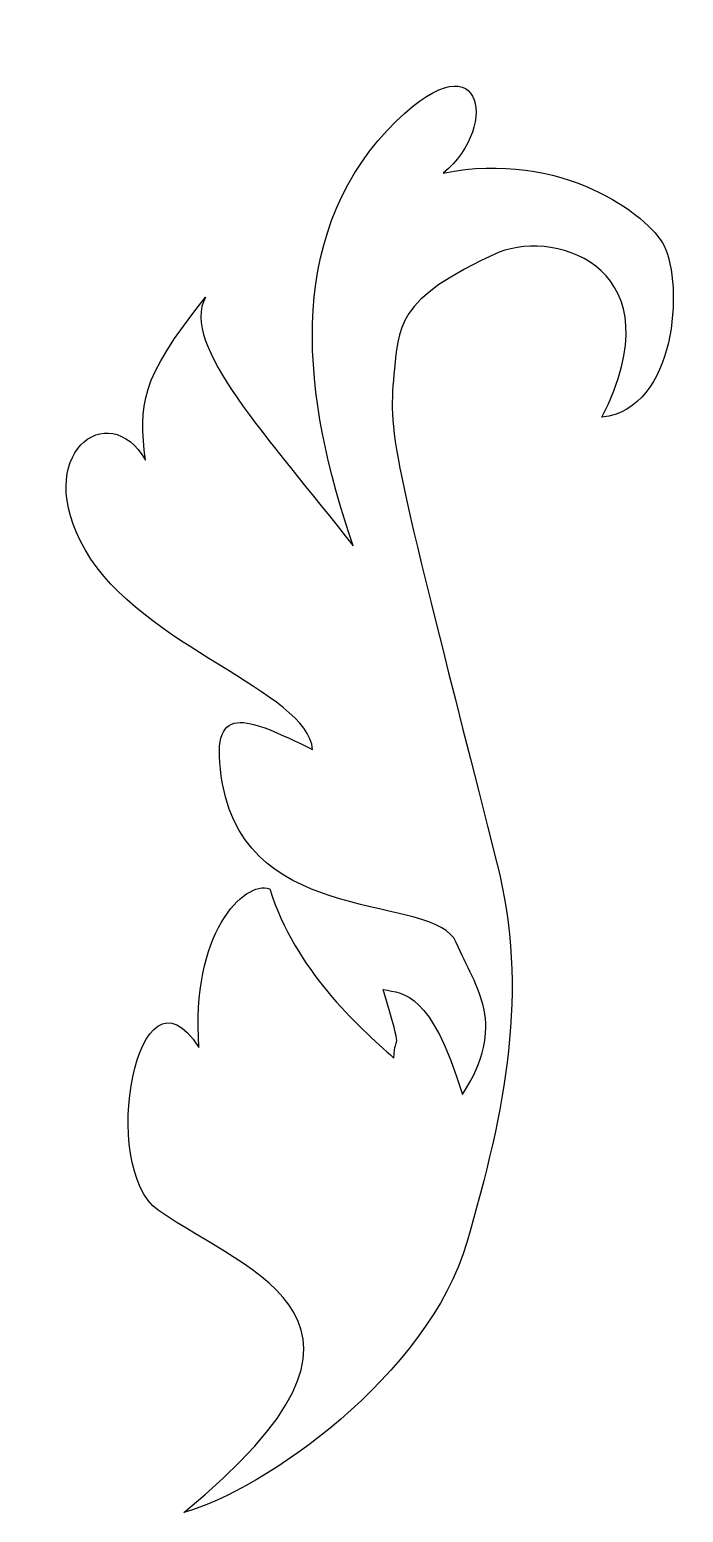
# Model space of a CAD drawing. Header units: centimetres. Extents: x -4.8 to 4.5, y -10.1 to 10.9.
import ezdxf

# ---------------------------------------------------------------- set-up
doc = ezdxf.new("R2010")
doc.units = ezdxf.units.CM
doc.header["$MEASUREMENT"] = 0
doc.layers.add('Camada 1', color=7, linetype='Continuous')

msp = doc.modelspace()

# ---------------------------------------------------------------- linework, layer by layer
at = {"layer": 'Camada 1'}
msp.add_open_spline([(-2.64221, -10.14627), (-1.51389, -9.84184), (0.83349, -8.19513), (1.38226, -6.30473), (1.38226, -6.30473), (1.93106, -4.41465), (2.26978, -2.72254), (1.80887, -0.90824), (1.80887, -0.90824), (0.34544, 4.85407), (0.25397, 5.15887), (0.34544, 6.04314), (0.34544, 6.04314), (0.41473, 6.71304), (0.34544, 7.10999), (1.83962, 7.78098), (1.83962, 7.78098), (2.69388, 8.11113), (4.36994, 7.53658), (3.30308, 5.43325), (3.30308, 5.43325), (4.36993, 5.55509), (4.4614, 7.32367), (4.187, 7.87244), (4.187, 7.87244), (3.96906, 8.30834), (2.72354, 9.24441), (1.04716, 8.90892), (1.04716, 8.90892), (1.87033, 9.57956), (1.59987, 10.94867), (0.25397, 9.51881), (0.25397, 9.51881), (-1.20949, 7.96388), (-0.9651, 5.70762), (-0.23337, 3.60392), (-0.23337, 3.60392), (-1.45314, 5.15887), (-2.70293, 6.46972), (-2.33709, 7.14073), (-2.33709, 7.14073), (-3.28247, 5.95169), (-3.28247, 5.61654), (-3.19101, 4.82338), (-3.19101, 4.82338), (-3.70909, 5.73804), (-4.83741, 4.91485), (-4.04493, 3.54288), (-4.04493, 3.54288), (-3.25176, 2.17091), (-0.87366, 1.53062), (-0.81291, 0.70742), (-0.81291, 0.70742), (-1.75829, 1.16475), (-2.30672, 1.42844), (-2.09344, 0.21971), (-2.09344, 0.21971), (-1.72757, -1.85362), (0.92495, -1.33522), (1.23004, -2.03655), (1.23004, -2.03655), (1.52375, -2.71253), (1.96177, -3.19487), (1.32151, -4.201), (1.32151, -4.201), (0.8642, -2.73754), (0.49834, -2.76828), (0.19319, -2.70719), (0.19319, -2.70719), (0.49831, -3.74367), (0.3454, -3.28636), (0.3454, -3.68295), (0.3454, -3.68295), (-0.17268, -3.22562), (-1.0566, -2.43279), (-1.42247, -1.2741), (-1.42247, -1.2741), (-1.78834, -1.15229), (-2.55079, -1.91437), (-2.42857, -3.53036), (-2.42857, -3.53036), (-3.31323, -2.15839), (-3.86343, -5.25071), (-3.00809, -5.84737), (-3.00809, -5.84737), (-1.69683, -6.76204), (0.71128, -7.4023), (-2.64221, -10.14627)], degree=3, knots=[0, 0, 0, 0, 0.04347826, 0.04347826, 0.04347826, 0.04347826, 0.08695652, 0.08695652, 0.08695652, 0.08695652, 0.13043478, 0.13043478, 0.13043478, 0.13043478, 0.17391304, 0.17391304, 0.17391304, 0.17391304, 0.2173913, 0.2173913, 0.2173913, 0.2173913, 0.26086957, 0.26086957, 0.26086957, 0.26086957, 0.30434783, 0.30434783, 0.30434783, 0.30434783, 0.34782609, 0.34782609, 0.34782609, 0.34782609, 0.39130435, 0.39130435, 0.39130435, 0.39130435, 0.43478261, 0.43478261, 0.43478261, 0.43478261, 0.47826087, 0.47826087, 0.47826087, 0.47826087, 0.52173913, 0.52173913, 0.52173913, 0.52173913, 0.56521739, 0.56521739, 0.56521739, 0.56521739, 0.60869565, 0.60869565, 0.60869565, 0.60869565, 0.65217391, 0.65217391, 0.65217391, 0.65217391, 0.69565217, 0.69565217, 0.69565217, 0.69565217, 0.73913043, 0.73913043, 0.73913043, 0.73913043, 0.7826087, 0.7826087, 0.7826087, 0.7826087, 0.82608696, 0.82608696, 0.82608696, 0.82608696, 0.86956522, 0.86956522, 0.86956522, 0.86956522, 0.91304348, 0.91304348, 0.91304348, 0.91304348, 1, 1, 1, 1], dxfattribs=at)

doc.saveas('drawing.dxf')
